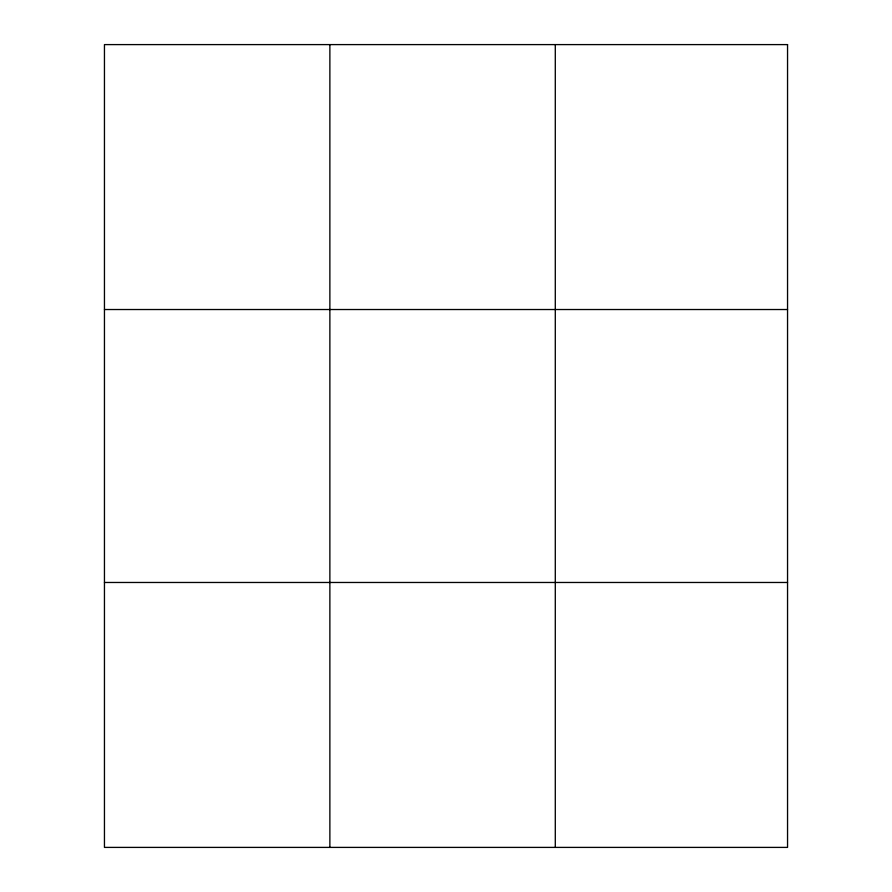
<?xml version="1.0" encoding="UTF-8"?>
<svg xmlns="http://www.w3.org/2000/svg" width="892" height="892" viewBox="0 0 892 892"><rect width="100%" height="100%" fill="white"/><g stroke="black" fill="none" stroke-linecap="round" stroke-linejoin="round"><path stroke-width="1.34" d="M329.873 847.4L329.873 44.6M555.292 847.4L555.292 44.6M104.453 309.524L787.547 309.524M104.453 582.476L787.547 582.476M787.547 44.6L787.547 847.4L104.453 847.4L104.453 44.6L787.547 44.6"/></g></svg>
